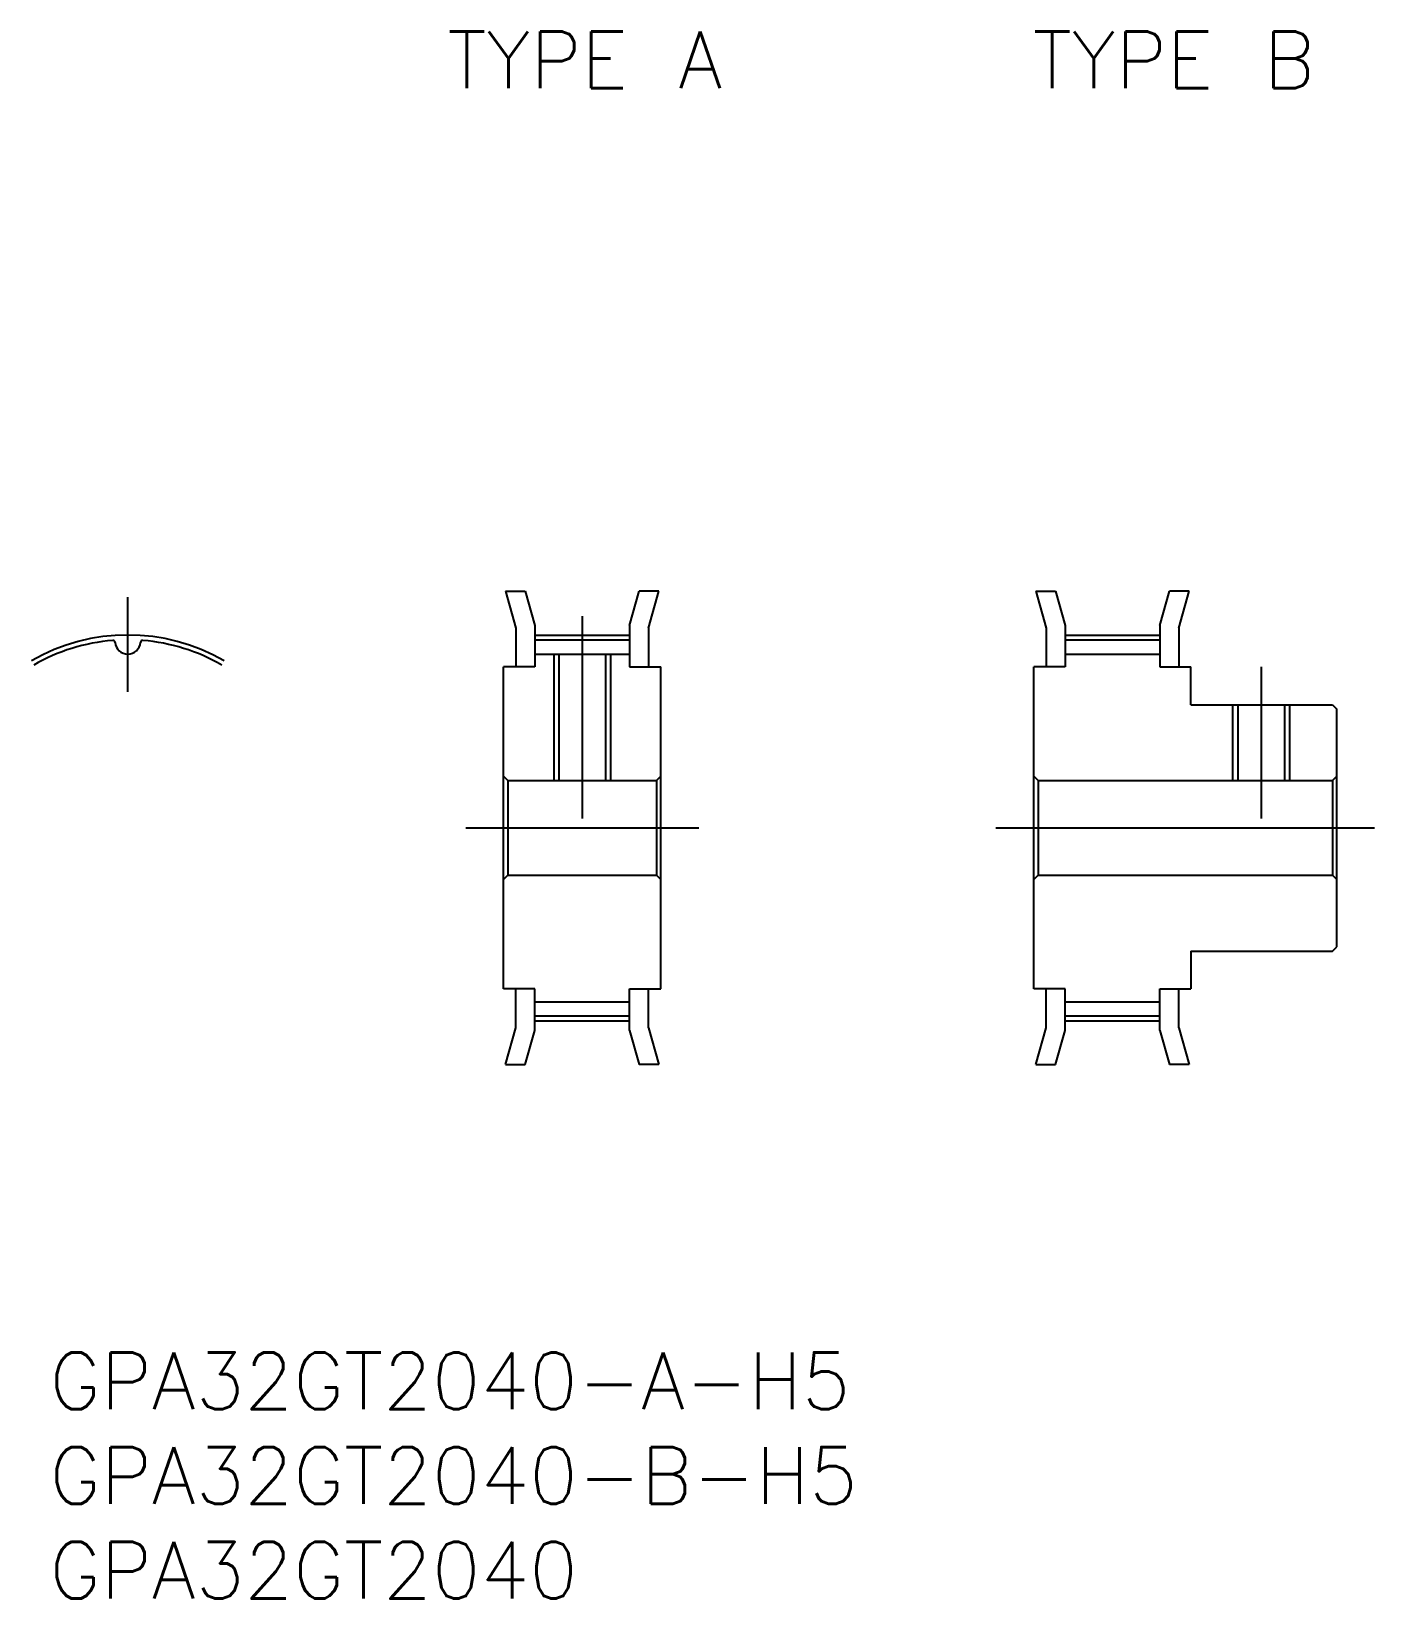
# Model space of a CAD drawing. Extents: x -5.1 to 65.8, y -40.7 to 42.1.
import ezdxf

# ---------------------------------------------------------------- set-up
doc = ezdxf.new("R2010")
doc.units = 0
doc.linetypes.add('CENTER', pattern=[50.8, 31.75, -6.35, 6.35, -6.35])
doc.layers.get('0').update_dxf_attribs({"linetype": 'CONTINUOUS'})
doc.layers.add('CENTER', color=1, linetype='CONTINUOUS')
doc.styles.get("Standard").update_dxf_attribs({"font": 'txt.shx', "height": 3, "bigfont": 'bigfont.shx'})

msp = doc.modelspace()

# ---------------------------------------------------------------- linework, layer by layer
at = {"color": 7, "linetype": 'CONTINUOUS'}
for p, q in [((19.95, 12.5), (20.989, 12.5)), ((19.95, 12.5), (20.5, 10.55)), ((20.989, 12.5), (21.5, 10.688)), ((26.5, 10.688), (27.011, 12.5)), ((28.05, 12.5), (27.011, 12.5)), ((27.5, 10.55), (28.05, 12.5)), ((47.95, 12.5), (48.5, 10.55)), ((47.95, 12.5), (48.989, 12.5)), ((48.989, 12.5), (49.5, 10.688)), ((54.5, 10.688), (55.011, 12.5)), ((56.05, 12.5), (55.011, 12.5)), ((55.5, 10.55), (56.05, 12.5)), ((20.5, 10.55), (20.5, 8.5)), ((21.5, 10.688), (21.5, 8.5)), ((26.5, 10.688), (26.5, 8.5)), ((27.5, 10.55), (27.5, 8.5)), ((48.5, 10.55), (48.5, 8.5)), ((49.5, 10.688), (49.5, 8.5)), ((54.5, 10.688), (54.5, 8.5)), ((55.5, 10.55), (55.5, 8.5)), ((21.5, 9.93), (26.5, 9.93)), ((21.5, 9.18), (26.5, 9.18)), ((22.77, 9.18), (22.77, 2.5)), ((25.229, 9.18), (25.229, 2.5)), ((49.5, 9.93), (54.5, 9.93)), ((49.5, 9.18), (54.5, 9.18)), ((21.5, 8.5), (19.85, 8.5)), ((19.85, -8.5), (19.85, 8.5)), ((26.5, 8.5), (28.15, 8.5)), ((28.15, -8.5), (28.15, 8.5)), ((49.5, 8.5), (47.85, 8.5)), ((47.85, -8.5), (47.85, 8.5)), ((54.5, 8.5), (56.15, 8.5)), ((56.15, 6.5), (56.15, 8.5)), ((56.15, 6.5), (63.625, 6.5)), ((58.62, 6.5), (58.62, 2.5)), ((61.08, 6.5), (61.08, 2.5)), ((63.625, 6.5), (63.85, 6.275)), ((63.85, -6.275), (63.85, 6.275)), ((19.85, 2.725), (20.075, 2.5)), ((20.075, 2.5), (27.925, 2.5)), ((20.075, 2.5), (20.075, -2.5)), ((28.15, 2.725), (27.925, 2.5)), ((27.925, 2.5), (27.925, -2.5)), ((47.85, 2.725), (48.075, 2.5)), ((48.075, 2.5), (63.625, 2.5)), ((48.075, 2.5), (48.075, -2.5)), ((63.85, 2.725), (63.625, 2.5)), ((63.625, 2.5), (63.625, -2.5)), ((19.85, -2.725), (20.075, -2.5)), ((20.075, -2.5), (27.925, -2.5)), ((28.15, -2.725), (27.925, -2.5)), ((47.85, -2.725), (48.075, -2.5)), ((48.075, -2.5), (63.625, -2.5)), ((63.85, -2.725), (63.625, -2.5)), ((56.15, -6.5), (56.15, -8.5)), ((56.15, -6.5), (63.625, -6.5)), ((63.625, -6.5), (63.85, -6.275)), ((21.5, -8.5), (19.85, -8.5)), ((20.5, -10.55), (20.5, -8.5)), ((21.5, -10.688), (21.5, -8.5)), ((26.5, -10.688), (26.5, -8.5)), ((26.5, -8.5), (28.15, -8.5)), ((27.5, -10.55), (27.5, -8.5)), ((49.5, -8.5), (47.85, -8.5)), ((47.85, -8.5), (47.85, -8.5)), ((48.5, -10.55), (48.5, -8.5)), ((49.5, -10.688), (49.5, -8.5)), ((54.5, -8.5), (56.15, -8.5)), ((54.5, -10.688), (54.5, -8.5)), ((55.5, -10.55), (55.5, -8.5)), ((21.5, -9.18), (26.5, -9.18)), ((21.5, -9.93), (26.5, -9.93)), ((49.5, -9.18), (54.5, -9.18)), ((49.5, -9.93), (54.5, -9.93)), ((19.95, -12.5), (20.5, -10.55)), ((20.989, -12.5), (21.5, -10.688)), ((26.5, -10.688), (27.011, -12.5)), ((27.5, -10.55), (28.05, -12.5)), ((47.95, -12.5), (48.5, -10.55)), ((48.989, -12.5), (49.5, -10.688)), ((54.5, -10.688), (55.011, -12.5)), ((55.5, -10.55), (56.05, -12.5)), ((19.95, -12.5), (20.989, -12.5)), ((28.05, -12.5), (27.011, -12.5)), ((47.95, -12.5), (48.989, -12.5)), ((56.05, -12.5), (55.011, -12.5))]:
    msp.add_line(p, q, dxfattribs=at)
at = {"color": 3, "linetype": 'CONTINUOUS'}
for p, q in [((22.5, 9.18), (22.5, 2.5)), ((25.5, 9.18), (25.5, 2.5)), ((58.35, 6.5), (58.35, 2.5)), ((61.35, 6.5), (61.35, 2.5))]:
    msp.add_line(p, q, dxfattribs=at)
at = {"color": 7, "linetype": 'CONTINUOUS'}
for centre, radius, start, end in [((0, 0), 9.93, 94.58318, 120), ((-0.784, 9.786), 0.113, 5.01881, 94.58318), ((0, 9.855), 0.675, 185.01881, 354.98119), ((0.784, 9.786), 0.112, 85.41682, 174.98119), ((0, 0), 9.93, 60, 85.41682)]:
    msp.add_arc(centre, radius, start, end, dxfattribs=at)
at = {"layer": 'CENTER', "color": 1, "linetype": 'CENTER'}
for p, q in [((0, 7.18), (0, 12.185)), ((24, 11.18), (24, 0.5)), ((21.5, 10.185), (26.5, 10.185)), ((49.5, 10.185), (54.5, 10.185)), ((59.85, 8.5), (59.85, 0.5)), ((17.85, 0), (30.15, 0)), ((45.85, 0), (65.85, 0)), ((21.5, -10.185), (26.5, -10.185)), ((49.5, -10.185), (54.5, -10.185))]:
    msp.add_line(p, q, dxfattribs=at)
msp.add_arc((0, 0), 10.185, 60, 120, dxfattribs=at)

# ---------------------------------------------------------------- texts
at = {"color": 7, "linetype": 'CONTINUOUS'}
for s, p in [('TYPE A', (16.885, 39.06)), ('TYPE B', (47.798, 39.06)), ('GPA32GT2040-A-H5', (-4.129, -30.695)), ('GPA32GT2040-B-H5', (-4.129, -35.695)), ('GPA32GT2040', (-4.129, -40.695))]:
    msp.add_text(s, height=3, dxfattribs=at).set_placement(p)

doc.saveas('drawing.dxf')
